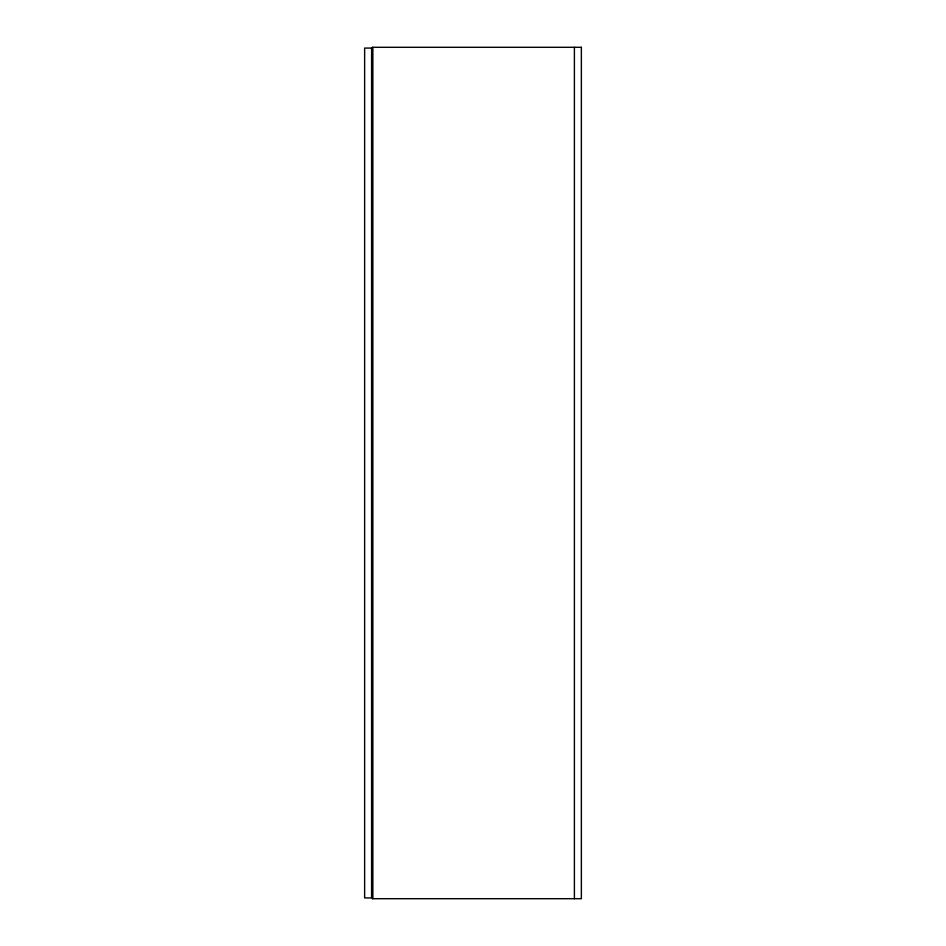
<?xml version="1.0" encoding="UTF-8"?>
<svg xmlns="http://www.w3.org/2000/svg" width="946" height="946" viewBox="0 0 946 946"><rect width="100%" height="100%" fill="white"/><g stroke="black" fill="none" stroke-linecap="round" stroke-linejoin="round"><path stroke-width="1.42" d="M574.399 47.3L574.399 898.7M372.771 47.3L372.771 898.7M581.364 47.3L372.381 47.3L372.381 898.7L581.364 898.7L581.364 47.3M371.601 48.069L364.636 48.069L364.636 897.931L371.601 897.931L371.601 48.069"/></g></svg>
